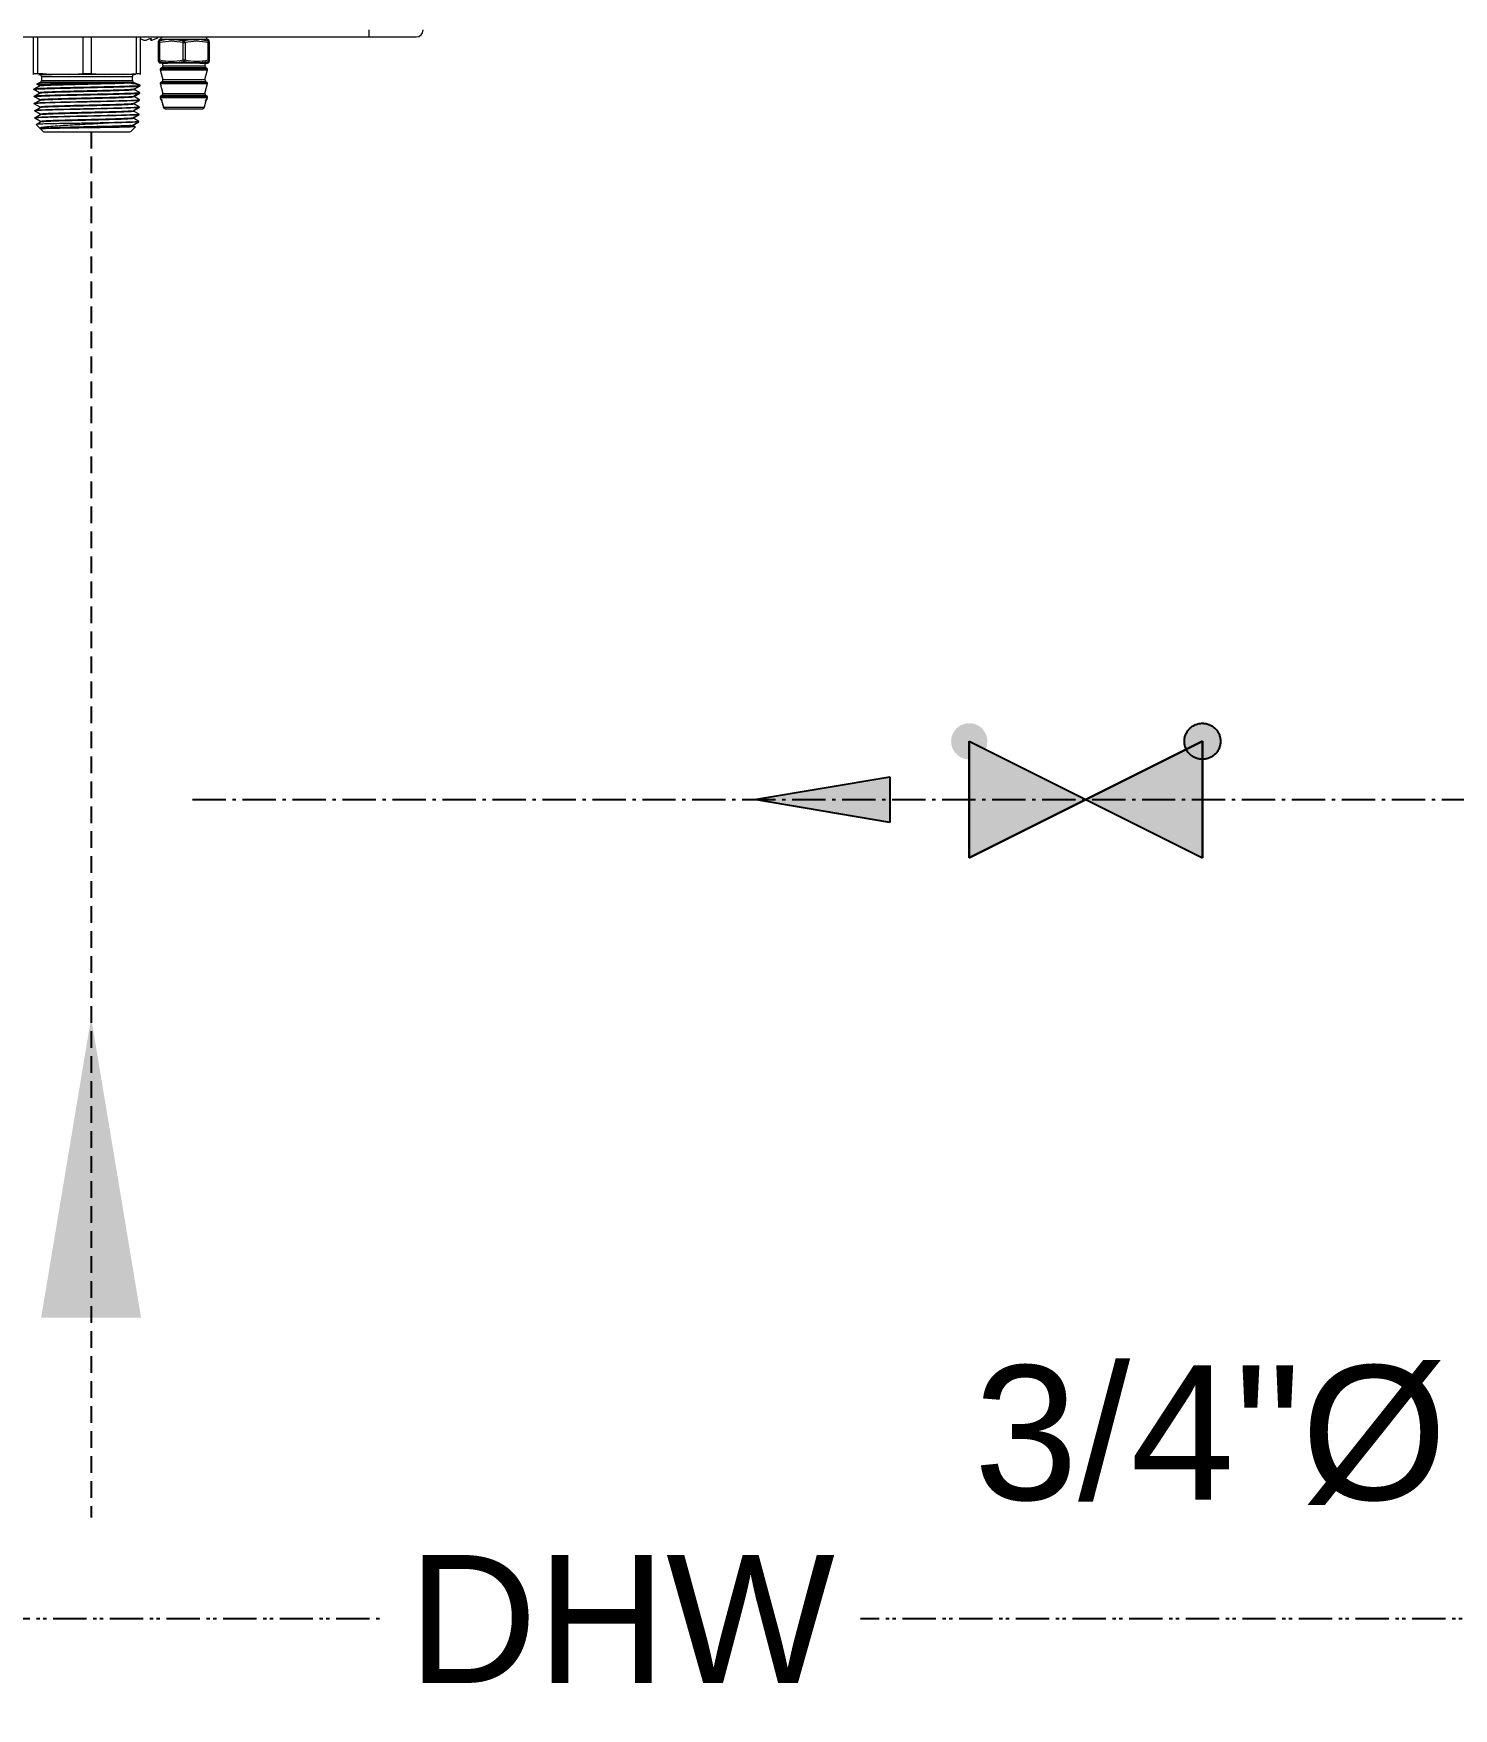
# Model space of a CAD drawing. Header units: millimetres. Extents: x -265298 to 39086, y 16803 to 136893.
# Drawn here: x -96221 to -95156, y 72897 to 74154 of the extents above; entities that cross this region are included whole.
import ezdxf

# ---------------------------------------------------------------- set-up
doc = ezdxf.new("R2010")
doc.units = ezdxf.units.MM
doc.header["$LTSCALE"] = 25
for name, pattern in [('schedules_symbols_notes$0$DASHED', [0.75, 0.5, -0.25]), ('schedules_symbols_notes$0$DCW', [1.5, 1, -0.2, 0.1, -0.2]), ('schedules_symbols_notes$0$DHW', [1.7, 1, -0.2, 0.1, -0.1, 0.1, -0.2])]:
    doc.linetypes.add(name, pattern=pattern)
for name, color, linetype in [('schedules_symbols_notes$0$M-EQUIPMENT', 3, 'Continuous'), ('schedules_symbols_notes$0$M-PIPE-HWTR-SUPP', 2, 'Continuous'), ('schedules_symbols_notes$0$P-ANNO', 11, 'Continuous'), ('schedules_symbols_notes$0$P-DOMW-DCW', 1, 'schedules_symbols_notes$0$DCW'), ('schedules_symbols_notes$0$P-DOMW-DHW', 1, 'schedules_symbols_notes$0$DHW')]:
    doc.layers.add(name, color=color, linetype=linetype)
doc.styles.add('schedules_symbols_notes$0$Standard', font='arial.ttf')

# ---------------------------------------------------------------- blocks, each defined once
blk = doc.blocks.new('schedules_symbols_notes$0$b')
at = {"linetype": 'ByBlock', "lineweight": 15}
for p, q in [((307.579, 8300.51), (354.534, 8300.51)), ((344.626, 8299.436), (344.626, 8300.51)), ((344.755, 8299.436), (344.755, 8300.51)), ((346.084, 8300.51), (346.084, 8299.436)), ((346.339, 8299.436), (346.339, 8300.51)), ((347.659, 8300.51), (347.659, 8299.436)), ((347.776, 8300.51), (347.776, 8299.436)), ((347.785, 8299.436), (347.785, 8300.51)), ((347.785, 8300.456), (347.88, 8300.416)), ((347.877, 8300.416), (347.785, 8300.455)), ((347.88, 8300.416), (347.95, 8300.416)), ((347.95, 8300.416), (348.062, 8300.463)), ((348.062, 8300.463), (348.102, 8300.463)), ((348.088, 8300.463), (348.088, 8300.416)), ((348.088, 8300.416), (348.09, 8300.423)), ((348.102, 8300.463), (348.09, 8300.416)), ((348.09, 8300.463), (348.09, 8300.416)), ((348.09, 8300.416), (348.124, 8300.416)), ((348.124, 8300.416), (348.247, 8300.463)), ((348.247, 8300.463), (348.248, 8300.463)), ((348.316, 8300.346), (348.316, 8299.833)), ((348.321, 8300.346), (348.321, 8300.349)), ((348.321, 8299.833), (348.321, 8300.346)), ((348.321, 8300.346), (348.351, 8300.346)), ((348.351, 8300.346), (348.351, 8299.833)), ((348.358, 8300.438), (348.375, 8300.438)), ((348.36, 8300.437), (348.358, 8300.438)), ((348.436, 8300.434), (348.36, 8300.437)), ((348.36, 8300.437), (348.362, 8300.404)), ((348.566, 8300.431), (348.362, 8300.4)), ((348.362, 8300.4), (348.362, 8300.404)), ((348.389, 8300.473), (348.389, 8300.443)), ((348.389, 8300.452), (348.395, 8300.451)), ((348.566, 8300.431), (348.436, 8300.434)), ((348.891, 8300.429), (349.072, 8300.4)), ((349.043, 8300.346), (349.102, 8300.346)), ((349.043, 8299.833), (349.043, 8300.346)), ((349.252, 8300.429), (349.072, 8300.4)), ((349.102, 8300.346), (349.102, 8299.833)), ((349.575, 8300.431), (349.778, 8300.4)), ((349.739, 8300.451), (349.746, 8300.452)), ((349.746, 8300.452), (349.746, 8300.473)), ((349.76, 8300.438), (349.777, 8300.438)), ((349.777, 8300.438), (349.776, 8300.437)), ((349.776, 8300.437), (349.778, 8300.4)), ((349.789, 8299.833), (349.789, 8300.346)), ((349.789, 8300.346), (349.818, 8300.346)), ((349.818, 8300.346), (349.818, 8299.833)), ((349.845, 8300.496), (349.845, 8300.51)), ((354.534, 8300.718), (354.534, 8300.51)), ((354.534, 8300.51), (355.928, 8300.51)), ((348.321, 8299.833), (348.351, 8299.833)), ((348.321, 8299.829), (348.321, 8299.833)), ((349.043, 8299.833), (349.102, 8299.833)), ((349.789, 8299.833), (349.818, 8299.833)), ((344.624, 8299.397), (344.626, 8299.436)), ((344.626, 8299.436), (344.755, 8299.436)), ((345.154, 8299.397), (344.755, 8299.436)), ((344.856, 8299.338), (344.856, 8299.221)), ((344.856, 8299.338), (347.547, 8299.338)), ((345.685, 8299.397), (345.154, 8299.397)), ((345.685, 8299.397), (346.084, 8299.436)), ((346.084, 8299.436), (346.339, 8299.436)), ((346.339, 8299.436), (346.735, 8299.397)), ((347.262, 8299.397), (346.735, 8299.397)), ((347.262, 8299.397), (347.659, 8299.436)), ((347.547, 8299.221), (347.547, 8299.338)), ((347.647, 8299.397), (347.617, 8299.397)), ((347.659, 8299.436), (347.785, 8299.436)), ((347.782, 8299.397), (347.785, 8299.436)), ((348.362, 8299.774), (348.359, 8299.741)), ((348.36, 8299.742), (348.374, 8299.737)), ((348.362, 8299.778), (348.362, 8299.774)), ((348.366, 8299.544), (348.445, 8299.252)), ((348.366, 8299.544), (349.407, 8299.544)), ((348.414, 8299.736), (348.373, 8299.736)), ((348.419, 8299.597), (348.377, 8299.57)), ((348.377, 8299.57), (349.402, 8299.57)), ((349.716, 8299.597), (348.419, 8299.597)), ((348.425, 8299.734), (348.445, 8299.662)), ((348.445, 8299.662), (349.369, 8299.662)), ((348.833, 8299.744), (348.625, 8299.743)), ((349.309, 8299.744), (349.072, 8299.778)), ((349.517, 8299.743), (349.309, 8299.744)), ((349.369, 8299.662), (349.69, 8299.662)), ((349.402, 8299.57), (349.758, 8299.57)), ((349.407, 8299.544), (349.768, 8299.544)), ((349.778, 8299.778), (349.517, 8299.743)), ((349.69, 8299.662), (349.707, 8299.726)), ((349.69, 8299.252), (349.768, 8299.544)), ((349.707, 8299.726), (349.7, 8299.726)), ((349.758, 8299.57), (349.716, 8299.597)), ((349.761, 8299.736), (349.721, 8299.736)), ((349.761, 8299.738), (349.775, 8299.742)), ((344.632, 8298.969), (344.799, 8299.066)), ((344.632, 8298.961), (344.632, 8298.969)), ((344.805, 8298.862), (344.632, 8298.961)), ((344.639, 8298.757), (344.806, 8298.854)), ((344.833, 8299.074), (344.668, 8298.976)), ((344.839, 8298.862), (344.675, 8298.764)), ((344.822, 8299.168), (344.719, 8299.12)), ((344.799, 8299.074), (344.719, 8299.12)), ((344.799, 8299.074), (344.799, 8299.066)), ((344.805, 8298.862), (344.806, 8298.854)), ((347.58, 8299.168), (344.822, 8299.168)), ((344.856, 8299.221), (347.547, 8299.221)), ((347.269, 8299.156), (347.455, 8299.156)), ((347.562, 8298.748), (347.733, 8298.847)), ((347.568, 8298.96), (347.739, 8299.06)), ((347.743, 8299.092), (347.58, 8299.168)), ((347.594, 8298.756), (347.767, 8298.855)), ((347.6, 8298.968), (347.773, 8299.067)), ((347.6, 8298.96), (347.6, 8298.968)), ((347.767, 8298.863), (347.6, 8298.96)), ((347.772, 8299.076), (347.744, 8299.093)), ((347.774, 8299.075), (347.746, 8299.091)), ((347.767, 8298.855), (347.767, 8298.863)), ((347.773, 8299.067), (347.774, 8299.075)), ((348.366, 8299.135), (348.445, 8298.842)), ((348.366, 8299.135), (349.407, 8299.135)), ((348.419, 8299.187), (348.377, 8299.161)), ((348.377, 8299.161), (349.402, 8299.161)), ((349.716, 8299.187), (348.419, 8299.187)), ((348.445, 8299.252), (349.369, 8299.252)), ((348.445, 8298.842), (349.369, 8298.842)), ((349.369, 8299.252), (349.69, 8299.252)), ((349.369, 8298.842), (349.69, 8298.842)), ((349.402, 8299.161), (349.758, 8299.161)), ((349.407, 8299.135), (349.768, 8299.135)), ((349.69, 8298.842), (349.768, 8299.135)), ((349.758, 8299.161), (349.716, 8299.187)), ((344.639, 8298.749), (344.639, 8298.757)), ((344.812, 8298.65), (344.639, 8298.749)), ((344.645, 8298.544), (344.812, 8298.642)), ((344.646, 8298.536), (344.645, 8298.544)), ((344.819, 8298.437), (344.646, 8298.536)), ((344.652, 8298.332), (344.819, 8298.429)), ((344.652, 8298.324), (344.652, 8298.332)), ((344.825, 8298.225), (344.652, 8298.324)), ((344.846, 8298.649), (344.681, 8298.551)), ((344.852, 8298.437), (344.688, 8298.339)), ((344.812, 8298.649), (344.812, 8298.642)), ((344.819, 8298.437), (344.819, 8298.429)), ((347.549, 8298.323), (347.72, 8298.423)), ((347.555, 8298.536), (347.726, 8298.635)), ((347.58, 8298.323), (347.581, 8298.331)), ((347.747, 8298.226), (347.58, 8298.323)), ((347.581, 8298.331), (347.754, 8298.43)), ((347.587, 8298.544), (347.76, 8298.642)), ((347.587, 8298.535), (347.587, 8298.543)), ((347.754, 8298.438), (347.587, 8298.535)), ((347.594, 8298.748), (347.594, 8298.756)), ((347.76, 8298.651), (347.594, 8298.748)), ((347.754, 8298.43), (347.754, 8298.438)), ((347.76, 8298.642), (347.76, 8298.651)), ((348.366, 8298.725), (348.379, 8298.677)), ((348.366, 8298.725), (349.407, 8298.725)), ((348.419, 8298.778), (348.377, 8298.751)), ((348.377, 8298.751), (349.402, 8298.751)), ((348.379, 8298.677), (348.388, 8298.677)), ((348.411, 8298.659), (348.404, 8298.655)), ((348.41, 8298.631), (348.462, 8298.443)), ((349.716, 8298.778), (348.419, 8298.778)), ((348.463, 8298.434), (348.461, 8298.443)), ((348.462, 8298.443), (348.465, 8298.434)), ((348.465, 8298.434), (349.672, 8298.434)), ((349.402, 8298.751), (349.758, 8298.751)), ((349.407, 8298.725), (349.768, 8298.725)), ((349.672, 8298.434), (349.674, 8298.443)), ((349.674, 8298.442), (349.727, 8298.631)), ((349.674, 8298.443), (349.727, 8298.631)), ((349.758, 8298.751), (349.716, 8298.778)), ((349.727, 8298.631), (349.727, 8298.631)), ((349.748, 8298.677), (349.756, 8298.677)), ((349.756, 8298.677), (349.768, 8298.725)), ((344.659, 8298.12), (344.825, 8298.217)), ((344.659, 8298.112), (344.659, 8298.12)), ((344.832, 8298.013), (344.659, 8298.112)), ((344.859, 8298.225), (344.694, 8298.127)), ((344.699, 8297.927), (344.832, 8298.005)), ((344.7, 8297.927), (344.81, 8297.817)), ((344.865, 8298.013), (344.736, 8297.936)), ((344.838, 8297.801), (344.809, 8297.817)), ((344.81, 8297.816), (344.84, 8297.799)), ((344.825, 8298.225), (344.825, 8298.217)), ((344.832, 8298.013), (344.832, 8298.005)), ((344.838, 8297.801), (344.844, 8297.799)), ((346.679, 8297.963), (346.322, 8297.963)), ((347.488, 8297.712), (347.634, 8297.859)), ((347.536, 8297.899), (347.707, 8297.998)), ((347.542, 8298.111), (347.713, 8298.211)), ((347.567, 8297.907), (347.74, 8298.006)), ((347.567, 8297.899), (347.567, 8297.907)), ((347.635, 8297.859), (347.567, 8297.899)), ((347.574, 8298.119), (347.747, 8298.218)), ((347.574, 8298.111), (347.574, 8298.119)), ((347.741, 8298.014), (347.574, 8298.111)), ((347.74, 8298.006), (347.741, 8298.014)), ((347.747, 8298.218), (347.747, 8298.226)), ((344.839, 8297.793), (344.836, 8297.791)), ((344.836, 8297.791), (344.915, 8297.712)), ((344.836, 8297.791), (344.836, 8297.791)), ((344.841, 8297.792), (344.839, 8297.793))]:
    blk.add_line(p, q, dxfattribs=at)
for centre, radius, start, end in [((348.412, 8300.473), 0.0234, 90, 180), ((349.723, 8300.473), 0.0234, 0, 90), ((355.928, 8300.718), 0.208, 270, 0), ((344.797, 8299.338), 0.0585, 0, 90), ((347.605, 8299.338), 0.0585, 90, 180), ((348.389, 8299.55), 0.0234, 122, 195), ((348.388, 8299.647), 0.0585, 302, 15), ((349.747, 8299.647), 0.0585, 165, 238), ((349.746, 8299.55), 0.0234, 345, 58), ((344.797, 8299.221), 0.0585, 295, 0), ((347.605, 8299.221), 0.0585, 180, 245), ((348.389, 8299.141), 0.0234, 122, 195), ((348.388, 8299.237), 0.0585, 302, 15), ((348.388, 8298.827), 0.0585, 302, 15), ((349.747, 8299.237), 0.0585, 165, 238), ((349.747, 8298.827), 0.0585, 165, 238), ((349.746, 8299.141), 0.0234, 345, 58), ((348.389, 8298.731), 0.0234, 122, 195), ((348.402, 8298.683), 0.0234, 195, 270), ((349.733, 8298.683), 0.0234, 270, 345), ((349.746, 8298.731), 0.0234, 345, 58)]:
    blk.add_arc(centre, radius, start, end, dxfattribs=at)
for points, knots in [([(348.246, 8300.466), (348.263, 8300.473), (348.29, 8300.484), (348.311, 8300.503), (348.319, 8300.51)], [0, 0, 0, 0, 0.652467, 1, 1, 1, 1]), ([(348.359, 8300.438), (348.354, 8300.436), (348.345, 8300.432), (348.334, 8300.423), (348.328, 8300.415), (348.323, 8300.406), (348.316, 8300.386), (348.32, 8300.384), (348.318, 8300.363), (348.316, 8300.349)], [0, 0, 0, 0, 0.042564, 0.071365, 0.101132, 0.124559, 0.159419, 0.407007, 1, 1, 1, 1]), ([(348.321, 8300.349), (348.32, 8300.366), (348.319, 8300.4), (348.317, 8300.364), (348.316, 8300.346)], [0, 0, 0, 0, 0.501813, 1, 1, 1, 1]), ([(348.317, 8300.089), (348.317, 8300.12), (348.317, 8300.181), (348.318, 8300.259), (348.318, 8300.311), (348.319, 8300.329), (348.319, 8300.311), (348.32, 8300.259), (348.32, 8300.181), (348.32, 8300.12), (348.32, 8300.089)], [0, 0, 0, 0, 0.125002, 0.250003, 0.375001, 0.5, 0.624999, 0.749997, 0.874998, 1, 1, 1, 1]), ([(348.362, 8300.404), (348.355, 8300.402), (348.343, 8300.396), (348.33, 8300.382), (348.322, 8300.366), (348.321, 8300.355), (348.321, 8300.349)], [0, 0, 0, 0, 0.279764, 0.559495, 0.779779, 1, 1, 1, 1]), ([(348.362, 8300.4), (348.355, 8300.398), (348.344, 8300.393), (348.331, 8300.379), (348.323, 8300.363), (348.322, 8300.351), (348.321, 8300.346)], [0, 0, 0, 0, 0.291976, 0.499935, 0.762262, 1, 1, 1, 1]), ([(348.351, 8300.346), (348.35, 8300.351), (348.348, 8300.363), (348.35, 8300.379), (348.354, 8300.393), (348.359, 8300.398), (348.362, 8300.4)], [0, 0, 0, 0, 0.237694, 0.500064, 0.707957, 1, 1, 1, 1]), ([(349.043, 8300.346), (348.928, 8300.364), (348.697, 8300.401), (348.466, 8300.364), (348.351, 8300.346)], [0, 0, 0, 0, 0.5000139, 1, 1, 1, 1]), ([(348.375, 8300.438), (348.377, 8300.438), (348.38, 8300.438), (348.385, 8300.442), (348.388, 8300.446), (348.389, 8300.45), (348.389, 8300.452)], [0, 0, 0, 0, 0.2500436, 0.5000638, 0.7500799, 1, 1, 1, 1]), ([(349.403, 8300.43), (349.348, 8300.43), (349.24, 8300.43), (349.059, 8300.429), (348.88, 8300.43), (348.714, 8300.431), (348.571, 8300.432), (348.461, 8300.434), (348.389, 8300.436), (348.38, 8300.437), (348.375, 8300.438)], [0, 0, 0, 0, 0.125, 0.25, 0.375001, 0.499999, 0.625001, 0.749998, 0.874999, 1, 1, 1, 1]), ([(348.395, 8300.451), (348.401, 8300.451), (348.414, 8300.449), (348.498, 8300.447), (348.605, 8300.446), (348.733, 8300.444), (348.884, 8300.444), (349.059, 8300.443), (349.236, 8300.444), (349.343, 8300.444), (349.396, 8300.445)], [0, 0, 0, 0, 0.1296568, 0.2680875, 0.3867882, 0.4857134, 0.614588, 0.7432589, 0.8717302, 1, 1, 1, 1]), ([(348.891, 8300.429), (348.833, 8300.429), (348.717, 8300.43), (348.616, 8300.431), (348.566, 8300.431)], [0, 0, 0, 0, 0.499655, 1, 1, 1, 1]), ([(349.252, 8300.429), (349.192, 8300.429), (349.072, 8300.429), (348.951, 8300.429), (348.891, 8300.429)], [0, 0, 0, 0, 0.500004, 1, 1, 1, 1]), ([(349.072, 8300.4), (349.068, 8300.398), (349.062, 8300.393), (349.053, 8300.379), (349.047, 8300.363), (349.044, 8300.351), (349.043, 8300.346)], [0, 0, 0, 0, 0.291992, 0.499934, 0.762267, 1, 1, 1, 1]), ([(349.102, 8300.346), (349.1, 8300.351), (349.098, 8300.363), (349.091, 8300.379), (349.082, 8300.393), (349.076, 8300.398), (349.072, 8300.4)], [0, 0, 0, 0, 0.237692, 0.500069, 0.707959, 1, 1, 1, 1]), ([(349.789, 8300.346), (349.675, 8300.364), (349.445, 8300.401), (349.216, 8300.364), (349.102, 8300.346)], [0, 0, 0, 0, 0.500015, 1, 1, 1, 1]), ([(349.575, 8300.431), (349.525, 8300.431), (349.426, 8300.43), (349.31, 8300.429), (349.252, 8300.429)], [0, 0, 0, 0, 0.500924, 1, 1, 1, 1]), ([(349.396, 8300.445), (349.436, 8300.445), (349.522, 8300.446), (349.634, 8300.447), (349.721, 8300.449), (349.733, 8300.451), (349.739, 8300.451)], [0, 0, 0, 0, 0.205317, 0.451348, 0.737994, 1, 1, 1, 1]), ([(349.403, 8300.43), (349.402, 8300.431), (349.4, 8300.431), (349.398, 8300.435), (349.396, 8300.44), (349.396, 8300.443), (349.396, 8300.445)], [0, 0, 0, 0, 0.27959, 0.559322, 0.779612, 1, 1, 1, 1]), ([(349.76, 8300.438), (349.756, 8300.437), (349.747, 8300.435), (349.671, 8300.433), (349.558, 8300.432), (349.455, 8300.431), (349.403, 8300.43)], [0, 0, 0, 0, 0.250002, 0.500001, 0.75, 1, 1, 1, 1]), ([(349.776, 8300.437), (349.762, 8300.436), (349.735, 8300.434), (349.628, 8300.432), (349.575, 8300.431)], [0, 0, 0, 0, 0.499945, 1, 1, 1, 1]), ([(349.746, 8300.452), (349.746, 8300.45), (349.747, 8300.446), (349.75, 8300.442), (349.754, 8300.438), (349.758, 8300.438), (349.76, 8300.438)], [0, 0, 0, 0, 0.249925, 0.499948, 0.749969, 1, 1, 1, 1]), ([(349.818, 8300.349), (349.818, 8300.362), (349.817, 8300.38), (349.817, 8300.389), (349.814, 8300.399), (349.811, 8300.406), (349.807, 8300.415), (349.8, 8300.423), (349.79, 8300.432), (349.781, 8300.436), (349.775, 8300.438)], [0, 0, 0, 0, 0.5928422, 0.7991295, 0.8408674, 0.875536, 0.8989067, 0.9286524, 0.9574484, 1, 1, 1, 1]), ([(349.778, 8300.4), (349.781, 8300.398), (349.786, 8300.393), (349.79, 8300.379), (349.792, 8300.363), (349.79, 8300.351), (349.789, 8300.346)], [0, 0, 0, 0, 0.291993, 0.499939, 0.762264, 1, 1, 1, 1]), ([(349.778, 8300.4), (349.784, 8300.398), (349.796, 8300.393), (349.809, 8300.379), (349.817, 8300.363), (349.818, 8300.351), (349.818, 8300.346)], [0, 0, 0, 0, 0.292038, 0.499928, 0.762305, 1, 1, 1, 1]), ([(348.316, 8299.833), (348.317, 8299.815), (348.319, 8299.779), (348.32, 8299.812), (348.321, 8299.829)], [0, 0, 0, 0, 0.498201, 1, 1, 1, 1]), ([(348.316, 8299.83), (348.317, 8299.817), (348.318, 8299.799), (348.318, 8299.79), (348.321, 8299.779), (348.324, 8299.772), (348.328, 8299.764), (348.334, 8299.756), (348.345, 8299.747), (348.354, 8299.743), (348.359, 8299.74)], [0, 0, 0, 0, 0.592886, 0.799139, 0.840862, 0.875533, 0.898906, 0.928652, 0.957446, 1, 1, 1, 1]), ([(348.32, 8300.089), (348.32, 8300.059), (348.32, 8299.997), (348.32, 8299.92), (348.319, 8299.868), (348.319, 8299.849), (348.318, 8299.868), (348.318, 8299.92), (348.317, 8299.997), (348.317, 8300.059), (348.317, 8300.089)], [0, 0, 0, 0, 0.124998, 0.25, 0.374999, 0.5, 0.625, 0.749999, 0.875002, 1, 1, 1, 1]), ([(348.321, 8299.833), (348.322, 8299.827), (348.323, 8299.815), (348.331, 8299.8), (348.344, 8299.786), (348.355, 8299.781), (348.362, 8299.778)], [0, 0, 0, 0, 0.237691, 0.500058, 0.707983, 1, 1, 1, 1]), ([(348.362, 8299.774), (348.355, 8299.777), (348.343, 8299.782), (348.33, 8299.797), (348.322, 8299.813), (348.321, 8299.824), (348.321, 8299.829)], [0, 0, 0, 0, 0.279764, 0.559495, 0.779779, 1, 1, 1, 1]), ([(348.362, 8299.778), (348.359, 8299.781), (348.354, 8299.786), (348.35, 8299.8), (348.348, 8299.815), (348.35, 8299.827), (348.351, 8299.833)], [0, 0, 0, 0, 0.29199, 0.499936, 0.762262, 1, 1, 1, 1]), ([(348.351, 8299.833), (348.466, 8299.815), (348.697, 8299.778), (348.928, 8299.815), (349.043, 8299.833)], [0, 0, 0, 0, 0.5000139, 1, 1, 1, 1]), ([(349.043, 8299.833), (349.044, 8299.827), (349.047, 8299.815), (349.053, 8299.8), (349.062, 8299.786), (349.068, 8299.781), (349.072, 8299.778)], [0, 0, 0, 0, 0.237686, 0.500062, 0.707979, 1, 1, 1, 1]), ([(349.072, 8299.778), (349.076, 8299.781), (349.082, 8299.786), (349.091, 8299.8), (349.098, 8299.815), (349.1, 8299.827), (349.102, 8299.833)], [0, 0, 0, 0, 0.291987, 0.499933, 0.762264, 1, 1, 1, 1]), ([(349.102, 8299.833), (349.216, 8299.815), (349.445, 8299.778), (349.675, 8299.815), (349.789, 8299.833)], [0, 0, 0, 0, 0.500013, 1, 1, 1, 1]), ([(349.775, 8299.74), (349.781, 8299.743), (349.79, 8299.747), (349.8, 8299.756), (349.807, 8299.764), (349.811, 8299.772), (349.819, 8299.793), (349.815, 8299.795), (349.817, 8299.815), (349.818, 8299.83)], [0, 0, 0, 0, 0.0425764, 0.0713889, 0.1011508, 0.1245314, 0.1591947, 0.4068033, 1, 1, 1, 1]), ([(349.789, 8299.833), (349.79, 8299.827), (349.792, 8299.815), (349.79, 8299.8), (349.786, 8299.786), (349.781, 8299.781), (349.778, 8299.778)], [0, 0, 0, 0, 0.237688, 0.500058, 0.707984, 1, 1, 1, 1]), ([(349.778, 8299.778), (349.784, 8299.781), (349.796, 8299.786), (349.809, 8299.8), (349.817, 8299.815), (349.818, 8299.827), (349.818, 8299.833)], [0, 0, 0, 0, 0.291991, 0.49993, 0.762262, 1, 1, 1, 1]), ([(349.818, 8299.833), (349.818, 8299.815), (349.816, 8299.779), (349.815, 8299.812), (349.814, 8299.829)], [0, 0, 0, 0, 0.4982436, 1, 1, 1, 1]), ([(344.767, 8299.397), (344.781, 8299.397), (344.833, 8299.397), (344.961, 8299.397), (345.09, 8299.397), (345.154, 8299.397)], [0, 0, 0, 0, 0.166572, 0.583286, 1, 1, 1, 1]), ([(346.735, 8299.397), (346.65, 8299.397), (346.479, 8299.397), (346.211, 8299.397), (345.942, 8299.397), (345.771, 8299.397), (345.685, 8299.397)], [0, 0, 0, 0, 0.250001, 0.500001, 0.75, 1, 1, 1, 1]), ([(347.617, 8299.397), (347.568, 8299.397), (347.47, 8299.397), (347.331, 8299.397), (347.262, 8299.397)], [0, 0, 0, 0, 0.5, 1, 1, 1, 1]), ([(348.625, 8299.743), (348.579, 8299.746), (348.491, 8299.753), (348.404, 8299.77), (348.362, 8299.778)], [0, 0, 0, 0, 0.514802, 1, 1, 1, 1]), ([(348.449, 8299.74), (348.425, 8299.74), (348.379, 8299.738), (348.375, 8299.737), (348.373, 8299.736)], [0, 0, 0, 0, 0.500019, 1, 1, 1, 1]), ([(349.385, 8299.743), (349.333, 8299.743), (349.23, 8299.744), (349.059, 8299.744), (348.89, 8299.744), (348.733, 8299.743), (348.598, 8299.742), (348.495, 8299.74), (348.427, 8299.738), (348.418, 8299.737), (348.414, 8299.736)], [0, 0, 0, 0, 0.125145, 0.250226, 0.375259, 0.5003, 0.62538, 0.750407, 0.875272, 1, 1, 1, 1]), ([(348.428, 8299.726), (348.427, 8299.727), (348.426, 8299.73), (348.423, 8299.733), (348.419, 8299.736), (348.415, 8299.736), (348.414, 8299.736)], [0, 0, 0, 0, 0.250062, 0.500067, 0.75, 1, 1, 1, 1]), ([(349.378, 8299.733), (349.328, 8299.733), (349.227, 8299.734), (349.06, 8299.734), (348.894, 8299.734), (348.752, 8299.733), (348.631, 8299.732), (348.53, 8299.73), (348.446, 8299.728), (348.434, 8299.727), (348.428, 8299.726)], [0, 0, 0, 0, 0.124785, 0.249794, 0.374999, 0.500376, 0.596084, 0.711325, 0.846002, 1, 1, 1, 1]), ([(348.625, 8299.743), (348.59, 8299.743), (348.52, 8299.742), (348.472, 8299.741), (348.449, 8299.74)], [0, 0, 0, 0, 0.500058, 1, 1, 1, 1]), ([(349.072, 8299.778), (349.034, 8299.771), (348.954, 8299.755), (348.874, 8299.748), (348.833, 8299.744)], [0, 0, 0, 0, 0.486101, 1, 1, 1, 1]), ([(348.833, 8299.744), (348.913, 8299.745), (349.072, 8299.745), (349.23, 8299.745), (349.309, 8299.744)], [0, 0, 0, 0, 0.5, 1, 1, 1, 1]), ([(349.385, 8299.743), (349.384, 8299.743), (349.382, 8299.743), (349.38, 8299.74), (349.379, 8299.737), (349.379, 8299.734), (349.378, 8299.733)], [0, 0, 0, 0, 0.279752, 0.559465, 0.779793, 1, 1, 1, 1]), ([(349.7, 8299.726), (349.695, 8299.727), (349.684, 8299.728), (349.602, 8299.73), (349.497, 8299.732), (349.415, 8299.732), (349.378, 8299.733)], [0, 0, 0, 0, 0.260324, 0.548249, 0.794881, 1, 1, 1, 1]), ([(349.721, 8299.736), (349.717, 8299.737), (349.709, 8299.738), (349.638, 8299.74), (349.532, 8299.742), (349.434, 8299.743), (349.385, 8299.743)], [0, 0, 0, 0, 0.249715, 0.49954, 0.749613, 1, 1, 1, 1]), ([(349.761, 8299.736), (349.76, 8299.737), (349.758, 8299.738), (349.709, 8299.74), (349.631, 8299.742), (349.555, 8299.743), (349.517, 8299.743)], [0, 0, 0, 0, 0.2499537, 0.4999244, 0.7499463, 1, 1, 1, 1]), ([(349.707, 8299.726), (349.707, 8299.726), (349.707, 8299.726), (349.705, 8299.726), (349.704, 8299.726)], [0, 0, 0, 0, 0.000077, 1, 1, 1, 1]), ([(349.721, 8299.736), (349.719, 8299.736), (349.716, 8299.736), (349.712, 8299.733), (349.709, 8299.73), (349.708, 8299.727), (349.707, 8299.726)], [0, 0, 0, 0, 0.249998, 0.499939, 0.750097, 1, 1, 1, 1]), ([(349.722, 8299.739), (349.73, 8299.739), (349.761, 8299.738), (349.761, 8299.737), (349.761, 8299.736)], [0, 0, 0, 0, 0.283445, 1, 1, 1, 1]), ([(349.775, 8299.741), (349.775, 8299.741), (349.776, 8299.729), (349.777, 8299.754), (349.778, 8299.778)], [0, 0, 0, 0, 0.0212236, 1, 1, 1, 1]), ([(347.768, 8299.074), (347.759, 8299.071), (347.74, 8299.066), (347.581, 8299.057), (347.331, 8299.048), (347.002, 8299.04), (346.619, 8299.031), (346.208, 8299.022), (345.797, 8299.013), (345.414, 8299.004), (345.085, 8298.995), (344.833, 8298.987), (344.666, 8298.978), (344.643, 8298.972), (344.632, 8298.969)], [0, 0, 0, 0, 0.0755817, 0.1597813, 0.2439744, 0.3281968, 0.4124273, 0.4965089, 0.5804009, 0.6641789, 0.7479405, 0.8317836, 0.9157988, 1, 1, 1, 1]), ([(344.632, 8298.961), (344.644, 8298.964), (344.666, 8298.97), (344.833, 8298.979), (345.085, 8298.987), (345.415, 8298.996), (345.797, 8299.005), (346.208, 8299.014), (346.619, 8299.023), (347.001, 8299.032), (347.332, 8299.04), (347.576, 8299.049), (347.711, 8299.056), (347.728, 8299.059), (347.731, 8299.06)], [0, 0, 0, 0, 0.089581, 0.178964, 0.268163, 0.357276, 0.446407, 0.535659, 0.625112, 0.714724, 0.804327, 0.893899, 0.983478, 1, 1, 1, 1]), ([(347.764, 8298.862), (347.755, 8298.859), (347.735, 8298.854), (347.575, 8298.845), (347.326, 8298.836), (346.999, 8298.827), (346.617, 8298.818), (346.208, 8298.81), (345.799, 8298.801), (345.418, 8298.792), (345.089, 8298.783), (344.838, 8298.774), (344.672, 8298.765), (344.65, 8298.76), (344.639, 8298.757)], [0, 0, 0, 0, 0.079191, 0.163061, 0.246926, 0.330819, 0.414721, 0.498474, 0.582039, 0.66549, 0.748924, 0.83244, 0.916127, 1, 1, 1, 1]), ([(344.639, 8298.749), (344.65, 8298.752), (344.672, 8298.757), (344.839, 8298.766), (345.09, 8298.775), (345.418, 8298.784), (345.799, 8298.793), (346.208, 8298.802), (346.617, 8298.81), (346.998, 8298.819), (347.327, 8298.828), (347.57, 8298.837), (347.705, 8298.843), (347.722, 8298.847), (347.725, 8298.847)], [0, 0, 0, 0, 0.089583, 0.178968, 0.26817, 0.357285, 0.446417, 0.535671, 0.625127, 0.71474, 0.804346, 0.89392, 0.983501, 1, 1, 1, 1]), ([(344.719, 8299.12), (344.732, 8299.121), (344.76, 8299.124), (344.932, 8299.128), (345.181, 8299.132), (345.403, 8299.135), (345.514, 8299.136)], [0, 0, 0, 0, 0.252188, 0.502917, 0.752188, 1, 1, 1, 1]), ([(344.974, 8299.091), (344.924, 8299.088), (344.823, 8299.083), (344.807, 8299.077), (344.799, 8299.074)], [0, 0, 0, 0, 0.500047, 1, 1, 1, 1]), ([(344.98, 8298.879), (344.93, 8298.876), (344.829, 8298.87), (344.813, 8298.865), (344.805, 8298.862)], [0, 0, 0, 0, 0.500047, 1, 1, 1, 1]), ([(344.837, 8299.073), (344.839, 8299.074), (344.855, 8299.077), (344.919, 8299.08), (344.974, 8299.083)], [0, 0, 0, 0, 0.132003, 1, 1, 1, 1]), ([(344.844, 8298.861), (344.846, 8298.861), (344.861, 8298.865), (344.925, 8298.868), (344.98, 8298.871)], [0, 0, 0, 0, 0.1317498, 1, 1, 1, 1]), ([(344.974, 8299.083), (345.044, 8299.086), (345.184, 8299.092), (345.493, 8299.101), (345.847, 8299.11), (346.228, 8299.12), (346.608, 8299.129), (346.956, 8299.138), (347.256, 8299.147), (347.389, 8299.153), (347.455, 8299.156)], [0, 0, 0, 0, 0.124911, 0.249848, 0.37481, 0.499797, 0.62481, 0.749848, 0.874911, 1, 1, 1, 1]), ([(347.269, 8299.156), (347.189, 8299.154), (347.031, 8299.148), (346.728, 8299.14), (346.399, 8299.132), (346.058, 8299.124), (345.726, 8299.116), (345.422, 8299.107), (345.158, 8299.099), (345.035, 8299.094), (344.974, 8299.091)], [0, 0, 0, 0, 0.1250789, 0.2501355, 0.3751692, 0.5001803, 0.6251691, 0.7501355, 0.8750792, 1, 1, 1, 1]), ([(347.6, 8298.968), (347.586, 8298.964), (347.558, 8298.957), (347.329, 8298.946), (346.989, 8298.935), (346.561, 8298.923), (346.095, 8298.912), (345.643, 8298.901), (345.242, 8298.89), (345.067, 8298.883), (344.98, 8298.879)], [0, 0, 0, 0, 0.125109, 0.250186, 0.375233, 0.500248, 0.625233, 0.750186, 0.875109, 1, 1, 1, 1]), ([(344.98, 8298.871), (345.067, 8298.875), (345.242, 8298.882), (345.643, 8298.893), (346.095, 8298.904), (346.561, 8298.915), (346.989, 8298.927), (347.329, 8298.938), (347.558, 8298.949), (347.586, 8298.956), (347.6, 8298.96)], [0, 0, 0, 0, 0.124891, 0.249814, 0.374767, 0.499752, 0.624767, 0.749814, 0.874891, 1, 1, 1, 1]), ([(345.514, 8299.136), (345.589, 8299.137), (345.738, 8299.139), (345.978, 8299.141), (346.222, 8299.144), (346.464, 8299.146), (346.696, 8299.149), (346.986, 8299.152), (347.156, 8299.155), (347.269, 8299.156)], [0, 0, 0, 0, 0.126774, 0.253074, 0.378898, 0.504248, 0.629121, 0.75352, 1, 1, 1, 1]), ([(347.455, 8299.156), (347.522, 8299.145), (347.659, 8299.123), (347.717, 8299.102), (347.746, 8299.091)], [0, 0, 0, 0, 0.488702, 1, 1, 1, 1]), ([(347.757, 8298.65), (347.748, 8298.647), (347.729, 8298.641), (347.569, 8298.633), (347.322, 8298.624), (346.995, 8298.615), (346.615, 8298.606), (346.208, 8298.597), (345.8, 8298.589), (345.421, 8298.58), (345.094, 8298.571), (344.844, 8298.562), (344.679, 8298.553), (344.656, 8298.547), (344.645, 8298.544)], [0, 0, 0, 0, 0.079189, 0.163061, 0.246925, 0.330819, 0.41472, 0.498474, 0.582038, 0.66549, 0.748924, 0.83244, 0.916127, 1, 1, 1, 1]), ([(347.718, 8298.635), (347.716, 8298.635), (347.698, 8298.631), (347.564, 8298.625), (347.323, 8298.616), (346.995, 8298.607), (346.615, 8298.598), (346.208, 8298.589), (345.801, 8298.581), (345.421, 8298.572), (345.094, 8298.563), (344.844, 8298.554), (344.679, 8298.545), (344.657, 8298.539), (344.646, 8298.536)], [0, 0, 0, 0, 0.016476, 0.10606, 0.195636, 0.285243, 0.374859, 0.464317, 0.553573, 0.642707, 0.731824, 0.821028, 0.910415, 1, 1, 1, 1]), ([(347.751, 8298.438), (347.742, 8298.435), (347.722, 8298.429), (347.563, 8298.421), (347.317, 8298.412), (346.992, 8298.403), (346.614, 8298.394), (346.208, 8298.385), (345.802, 8298.376), (345.424, 8298.367), (345.099, 8298.359), (344.85, 8298.35), (344.685, 8298.341), (344.663, 8298.335), (344.652, 8298.332)], [0, 0, 0, 0, 0.079188, 0.163059, 0.246924, 0.330818, 0.414719, 0.498473, 0.582038, 0.665489, 0.748924, 0.83244, 0.916127, 1, 1, 1, 1]), ([(347.712, 8298.423), (347.709, 8298.422), (347.692, 8298.419), (347.559, 8298.412), (347.318, 8298.404), (346.991, 8298.395), (346.614, 8298.386), (346.208, 8298.377), (345.802, 8298.368), (345.425, 8298.359), (345.099, 8298.351), (344.85, 8298.342), (344.685, 8298.333), (344.663, 8298.327), (344.652, 8298.324)], [0, 0, 0, 0, 0.016453, 0.106038, 0.195616, 0.285226, 0.374844, 0.464304, 0.553562, 0.642699, 0.731818, 0.821024, 0.910413, 1, 1, 1, 1]), ([(344.985, 8298.667), (344.936, 8298.664), (344.836, 8298.658), (344.82, 8298.653), (344.812, 8298.65)], [0, 0, 0, 0, 0.5000471, 1, 1, 1, 1]), ([(344.991, 8298.454), (344.942, 8298.452), (344.842, 8298.446), (344.827, 8298.44), (344.819, 8298.437)], [0, 0, 0, 0, 0.500047, 1, 1, 1, 1]), ([(344.85, 8298.649), (344.852, 8298.649), (344.867, 8298.652), (344.931, 8298.656), (344.986, 8298.659)], [0, 0, 0, 0, 0.131495, 1, 1, 1, 1]), ([(344.857, 8298.437), (344.859, 8298.437), (344.874, 8298.44), (344.937, 8298.443), (344.991, 8298.446)], [0, 0, 0, 0, 0.131236, 1, 1, 1, 1]), ([(347.546, 8298.749), (347.54, 8298.747), (347.514, 8298.742), (347.319, 8298.734), (346.986, 8298.722), (346.559, 8298.711), (346.096, 8298.7), (345.645, 8298.689), (345.246, 8298.678), (345.072, 8298.67), (344.985, 8298.667)], [0, 0, 0, 0, 0.047114, 0.183343, 0.319537, 0.455697, 0.591824, 0.727917, 0.863975, 1, 1, 1, 1]), ([(344.986, 8298.659), (345.073, 8298.662), (345.246, 8298.67), (345.645, 8298.681), (346.096, 8298.692), (346.56, 8298.703), (346.985, 8298.714), (347.324, 8298.725), (347.552, 8298.737), (347.58, 8298.744), (347.594, 8298.748)], [0, 0, 0, 0, 0.124891, 0.249813, 0.374766, 0.499751, 0.624766, 0.749813, 0.874891, 1, 1, 1, 1]), ([(347.587, 8298.544), (347.573, 8298.54), (347.545, 8298.532), (347.318, 8298.521), (346.982, 8298.51), (346.558, 8298.499), (346.096, 8298.488), (345.648, 8298.477), (345.251, 8298.465), (345.078, 8298.458), (344.991, 8298.454)], [0, 0, 0, 0, 0.12511, 0.250188, 0.375235, 0.500251, 0.625235, 0.750188, 0.87511, 1, 1, 1, 1]), ([(344.991, 8298.446), (345.078, 8298.45), (345.251, 8298.457), (345.648, 8298.469), (346.096, 8298.48), (346.558, 8298.491), (346.981, 8298.502), (347.318, 8298.513), (347.545, 8298.524), (347.573, 8298.532), (347.587, 8298.535)], [0, 0, 0, 0, 0.1248903, 0.2498119, 0.3747646, 0.4997493, 0.624765, 0.7498121, 0.8748904, 1, 1, 1, 1]), ([(347.533, 8298.324), (347.527, 8298.323), (347.502, 8298.318), (347.309, 8298.309), (346.979, 8298.298), (346.556, 8298.287), (346.097, 8298.276), (345.651, 8298.264), (345.255, 8298.253), (345.083, 8298.246), (344.997, 8298.242)], [0, 0, 0, 0, 0.047045, 0.183285, 0.31949, 0.45566, 0.591796, 0.727899, 0.863966, 1, 1, 1, 1]), ([(344.997, 8298.234), (345.083, 8298.238), (345.255, 8298.245), (345.651, 8298.256), (346.097, 8298.267), (346.556, 8298.279), (346.978, 8298.29), (347.313, 8298.301), (347.539, 8298.312), (347.566, 8298.32), (347.58, 8298.323)], [0, 0, 0, 0, 0.1248897, 0.249811, 0.3747641, 0.4997481, 0.624764, 0.7498112, 0.8748899, 1, 1, 1, 1]), ([(348.386, 8298.677), (348.387, 8298.675), (348.389, 8298.67), (348.394, 8298.664), (348.401, 8298.661), (348.406, 8298.66), (348.409, 8298.66)], [0, 0, 0, 0, 0.25005, 0.500067, 0.75002, 1, 1, 1, 1]), ([(348.388, 8298.677), (348.388, 8298.677), (348.39, 8298.676), (348.394, 8298.67), (348.399, 8298.66), (348.405, 8298.647), (348.408, 8298.636), (348.41, 8298.631)], [0, 0, 0, 0, 0.176787, 0.356279, 0.575978, 0.790347, 1, 1, 1, 1]), ([(348.388, 8298.677), (348.388, 8298.675), (348.39, 8298.67), (348.396, 8298.664), (348.402, 8298.661), (348.407, 8298.66), (348.41, 8298.66)], [0, 0, 0, 0, 0.250032, 0.500056, 0.749994, 1, 1, 1, 1]), ([(348.408, 8298.631), (348.406, 8298.636), (348.403, 8298.646), (348.4, 8298.654), (348.398, 8298.658)], [0, 0, 0, 0, 0.526771, 1, 1, 1, 1]), ([(348.407, 8298.631), (348.415, 8298.602), (348.433, 8298.539), (348.451, 8298.476), (348.46, 8298.442)], [0, 0, 0, 0, 0.460809, 1, 1, 1, 1]), ([(348.43, 8298.637), (348.429, 8298.639), (348.426, 8298.644), (348.42, 8298.651), (348.415, 8298.656), (348.411, 8298.659), (348.409, 8298.66), (348.409, 8298.66)], [0, 0, 0, 0, 0.166975, 0.436656, 0.660407, 0.843167, 1, 1, 1, 1]), ([(348.431, 8298.637), (348.43, 8298.636), (348.426, 8298.635), (348.422, 8298.634), (348.417, 8298.633), (348.414, 8298.632), (348.411, 8298.631), (348.409, 8298.631), (348.409, 8298.631), (348.409, 8298.631), (348.41, 8298.631)], [0, 0, 0, 0, 0.124997, 0.24999, 0.374971, 0.499981, 0.625009, 0.750002, 0.874983, 1, 1, 1, 1]), ([(348.52, 8298.391), (348.513, 8298.391), (348.5, 8298.393), (348.483, 8298.403), (348.47, 8298.416), (348.465, 8298.428), (348.463, 8298.434)], [0, 0, 0, 0, 0.276142, 0.499208, 0.756499, 1, 1, 1, 1]), ([(348.465, 8298.434), (348.467, 8298.428), (348.472, 8298.416), (348.485, 8298.403), (348.502, 8298.393), (348.515, 8298.391), (348.522, 8298.391)], [0, 0, 0, 0, 0.241946, 0.500765, 0.723008, 1, 1, 1, 1]), ([(348.522, 8298.391), (348.536, 8298.391), (348.564, 8298.391), (348.64, 8298.391), (348.735, 8298.391), (348.847, 8298.391), (348.97, 8298.391), (349.099, 8298.391), (349.227, 8298.391), (349.304, 8298.391), (349.342, 8298.391)], [0, 0, 0, 0, 0.123399, 0.25, 0.376601, 0.5, 0.6234, 0.75, 0.876602, 1, 1, 1, 1]), ([(349.342, 8298.391), (349.374, 8298.391), (349.438, 8298.391), (349.517, 8298.391), (349.579, 8298.391), (349.603, 8298.391), (349.615, 8298.391)], [0, 0, 0, 0, 0.247464, 0.499999, 0.752536, 1, 1, 1, 1]), ([(349.615, 8298.391), (349.622, 8298.391), (349.635, 8298.393), (349.652, 8298.403), (349.665, 8298.416), (349.669, 8298.428), (349.672, 8298.434)], [0, 0, 0, 0, 0.275746, 0.499429, 0.756351, 1, 1, 1, 1]), ([(349.705, 8298.637), (349.706, 8298.639), (349.709, 8298.644), (349.715, 8298.651), (349.72, 8298.656), (349.724, 8298.659), (349.725, 8298.66), (349.726, 8298.66)], [0, 0, 0, 0, 0.166973, 0.436613, 0.660368, 0.843135, 1, 1, 1, 1]), ([(349.748, 8298.677), (349.748, 8298.675), (349.746, 8298.67), (349.74, 8298.664), (349.734, 8298.661), (349.729, 8298.66), (349.726, 8298.66)], [0, 0, 0, 0, 0.25005, 0.500066, 0.750021, 1, 1, 1, 1]), ([(349.727, 8298.631), (349.729, 8298.636), (349.732, 8298.647), (349.737, 8298.66), (349.742, 8298.67), (349.746, 8298.676), (349.748, 8298.677), (349.748, 8298.677)], [0, 0, 0, 0, 0.209562, 0.424018, 0.643743, 0.823265, 1, 1, 1, 1]), ([(349.727, 8298.631), (349.728, 8298.633), (349.73, 8298.639), (349.732, 8298.647), (349.734, 8298.654), (349.735, 8298.658), (349.734, 8298.659), (349.734, 8298.659)], [0, 0, 0, 0, 0.167878, 0.410468, 0.619286, 0.918674, 1, 1, 1, 1]), ([(347.742, 8298.225), (347.733, 8298.222), (347.714, 8298.217), (347.557, 8298.208), (347.312, 8298.199), (346.989, 8298.191), (346.612, 8298.182), (346.208, 8298.173), (345.804, 8298.164), (345.428, 8298.155), (345.104, 8298.146), (344.856, 8298.138), (344.692, 8298.129), (344.67, 8298.123), (344.659, 8298.12)], [0, 0, 0, 0, 0.075577, 0.159777, 0.24397, 0.328193, 0.412424, 0.496506, 0.580399, 0.664177, 0.747939, 0.831783, 0.915798, 1, 1, 1, 1]), ([(347.705, 8298.211), (347.703, 8298.21), (347.686, 8298.207), (347.553, 8298.2), (347.313, 8298.191), (346.988, 8298.183), (346.612, 8298.174), (346.208, 8298.165), (345.804, 8298.156), (345.428, 8298.147), (345.104, 8298.138), (344.856, 8298.13), (344.692, 8298.121), (344.67, 8298.115), (344.659, 8298.112)], [0, 0, 0, 0, 0.01643, 0.106017, 0.195597, 0.285209, 0.374829, 0.464291, 0.553551, 0.64269, 0.731811, 0.82102, 0.910411, 1, 1, 1, 1]), ([(345.478, 8297.951), (345.364, 8297.949), (345.136, 8297.945), (344.895, 8297.939), (344.759, 8297.935), (344.742, 8297.932), (344.739, 8297.932)], [0, 0, 0, 0, 0.312414, 0.623636, 0.933664, 1, 1, 1, 1]), ([(344.809, 8297.817), (344.813, 8297.824), (344.82, 8297.838), (344.96, 8297.859), (345.183, 8297.88), (345.395, 8297.893), (345.502, 8297.9)], [0, 0, 0, 0, 0.244605, 0.492807, 0.744605, 1, 1, 1, 1]), ([(344.997, 8298.242), (344.948, 8298.239), (344.849, 8298.234), (344.833, 8298.228), (344.825, 8298.225)], [0, 0, 0, 0, 0.500048, 1, 1, 1, 1]), ([(345.003, 8298.03), (344.954, 8298.027), (344.855, 8298.021), (344.84, 8298.016), (344.832, 8298.013)], [0, 0, 0, 0, 0.500048, 1, 1, 1, 1]), ([(345.542, 8297.814), (345.439, 8297.812), (345.233, 8297.808), (345.009, 8297.803), (344.86, 8297.797), (344.844, 8297.793), (344.836, 8297.791)], [0, 0, 0, 0, 0.251584, 0.502111, 0.751583, 1, 1, 1, 1]), ([(345.009, 8297.818), (344.96, 8297.815), (344.862, 8297.809), (344.846, 8297.804), (344.838, 8297.801)], [0, 0, 0, 0, 0.500048, 1, 1, 1, 1]), ([(344.863, 8298.224), (344.865, 8298.225), (344.88, 8298.228), (344.943, 8298.231), (344.997, 8298.234)], [0, 0, 0, 0, 0.1309763, 1, 1, 1, 1]), ([(344.87, 8298.012), (344.872, 8298.012), (344.887, 8298.016), (344.949, 8298.019), (345.003, 8298.022)], [0, 0, 0, 0, 0.130713, 1, 1, 1, 1]), ([(347.574, 8298.119), (347.56, 8298.115), (347.533, 8298.108), (347.308, 8298.097), (346.974, 8298.086), (346.554, 8298.074), (346.097, 8298.063), (345.653, 8298.052), (345.26, 8298.041), (345.088, 8298.034), (345.003, 8298.03)], [0, 0, 0, 0, 0.125111, 0.25019, 0.375237, 0.500253, 0.625237, 0.75019, 0.875111, 1, 1, 1, 1]), ([(345.003, 8298.022), (345.089, 8298.025), (345.26, 8298.033), (345.653, 8298.044), (346.097, 8298.055), (346.554, 8298.066), (346.974, 8298.078), (347.308, 8298.089), (347.532, 8298.1), (347.56, 8298.107), (347.574, 8298.111)], [0, 0, 0, 0, 0.124889, 0.24981, 0.374763, 0.499747, 0.624763, 0.74981, 0.874889, 1, 1, 1, 1]), ([(347.52, 8297.9), (347.514, 8297.898), (347.489, 8297.893), (347.298, 8297.885), (346.972, 8297.873), (346.552, 8297.862), (346.098, 8297.851), (345.656, 8297.84), (345.264, 8297.829), (345.094, 8297.821), (345.009, 8297.818)], [0, 0, 0, 0, 0.046975, 0.183225, 0.319441, 0.455622, 0.591769, 0.72788, 0.863957, 1, 1, 1, 1]), ([(346.322, 8297.963), (346.174, 8297.961), (345.879, 8297.957), (345.611, 8297.953), (345.478, 8297.951)], [0, 0, 0, 0, 0.501017, 1, 1, 1, 1]), ([(345.502, 8297.9), (345.59, 8297.906), (345.769, 8297.916), (346.067, 8297.932), (346.376, 8297.948), (346.578, 8297.958), (346.679, 8297.963)], [0, 0, 0, 0, 0.246115, 0.494819, 0.746113, 1, 1, 1, 1]), ([(347.635, 8297.859), (347.625, 8297.857), (347.604, 8297.854), (347.454, 8297.848), (347.23, 8297.842), (346.937, 8297.837), (346.597, 8297.831), (346.235, 8297.825), (345.871, 8297.82), (345.652, 8297.816), (345.542, 8297.814)], [0, 0, 0, 0, 0.126743, 0.252988, 0.378735, 0.503983, 0.628735, 0.752988, 0.876743, 1, 1, 1, 1]), ([(345.583, 8297.829), (345.61, 8297.83), (345.76, 8297.835), (346.102, 8297.843), (346.552, 8297.854), (346.971, 8297.865), (347.302, 8297.876), (347.526, 8297.888), (347.553, 8297.895), (347.567, 8297.899)], [0, 0, 0, 0, 0.0347526, 0.1955253, 0.3563381, 0.5171921, 0.6780874, 0.8390232, 1, 1, 1, 1]), ([(347.741, 8298.014), (347.731, 8298.011), (347.712, 8298.005), (347.552, 8297.996), (347.315, 8297.987), (347.017, 8297.979), (346.684, 8297.971), (346.443, 8297.966), (346.322, 8297.963)], [0, 0, 0, 0, 0.175023, 0.349977, 0.524916, 0.683324, 0.841766, 1, 1, 1, 1]), ([(347.74, 8298.006), (347.731, 8298.003), (347.712, 8297.997), (347.552, 8297.988), (347.315, 8297.979), (347.018, 8297.971), (346.792, 8297.966), (346.679, 8297.963)], [0, 0, 0, 0, 0.207941, 0.415798, 0.623639, 0.811799, 1, 1, 1, 1]), ([(344.921, 8297.712), (344.919, 8297.712), (344.915, 8297.712), (344.962, 8297.712), (345.056, 8297.712), (345.198, 8297.712), (345.375, 8297.712), (345.519, 8297.712), (345.591, 8297.712)], [0, 0, 0, 0, 0.088045, 0.270436, 0.452827, 0.635218, 0.81761, 1, 1, 1, 1]), ([(345.591, 8297.712), (345.667, 8297.712), (345.82, 8297.712), (346.07, 8297.712), (346.324, 8297.712), (346.573, 8297.712), (346.808, 8297.712), (347.02, 8297.712), (347.2, 8297.712), (347.342, 8297.712), (347.438, 8297.712), (347.486, 8297.712), (347.483, 8297.712), (347.482, 8297.712)], [0, 0, 0, 0, 0.095082, 0.190164, 0.285245, 0.380327, 0.475408, 0.57049, 0.665572, 0.760654, 0.855735, 0.950817, 1, 1, 1, 1])]:
    blk.add_open_spline(points, degree=3, knots=knots, dxfattribs=at)
blk = doc.blocks.new('schedules_symbols_notes$0$bar-n')
blk.add_solid([(1.2, 0.2), (1.2, -0.2), (0, 0)])
blk = doc.blocks.new('*U221')
h = blk.add_hatch(color=255)
h.dxf.hatch_style = 1
h.paths.add_polyline_path([(-0.0829, 0.0359, -1.263554), (-0.0618, 0.0309), (0, 0), (-0.0718, -0.0359), (-0.0718, 0.0248, -0.414214)])
h = blk.add_hatch(color=256)
h.dxf.hatch_style = 1
h.paths.add_polyline_path([(0.0829, 0.0359, -0.414214), (0.0718, 0.0248), (0.0718, 0.0359), (0.0618, 0.0309, -0.116434), (0.0606, 0.0359, -1)])
h.paths.add_polyline_path([(0.0718, 0.0359), (0.0718, 0.0248, -0.284079), (0.0618, 0.0309)], flags=17)
h = blk.add_hatch(color=255)
h.dxf.hatch_style = 1
h.paths.add_polyline_path([(0.0718, 0.0359), (0, 0), (0.0718, -0.0359)])
for p, q in [((-0.0718, 0.0359), (-0.0718, -0.0359)), ((0.0718, 0.0359), (-0.0718, -0.0359)), ((0.0718, 0.0359), (0.0718, -0.0359))]:
    blk.add_line(p, q)
blk.add_lwpolyline([(-0.0718, -0.0359), (-0.0718, 0.0359), (0.0718, -0.0359), (0.0718, 0.0359)])
blk.add_circle((0.0718, 0.0359), 0.0111)
at = {"layer": 'Defpoints'}
blk.add_line((-0.0718, -0.0359), (0.0718, 0.0359), dxfattribs=at)
blk = doc.blocks.new('*U191')
h = blk.add_hatch(color=256)
h.dxf.hatch_style = 1
h.paths.add_polyline_path([(-0.0834, 0), (0, -0.014), (0, 0.014)])
blk.add_lwpolyline([(-0.0834, 0), (0, 0.014), (0, -0.014)], close=True)

msp = doc.modelspace()

# ---------------------------------------------------------------- linework, layer by layer
at = {"layer": 'schedules_symbols_notes$0$M-PIPE-HWTR-SUPP', "linetype": 'schedules_symbols_notes$0$DASHED'}
msp.add_line((-96178.2, 74080.4), (-96178.2, 73040.6), dxfattribs=at)
at = {"layer": 'schedules_symbols_notes$0$P-DOMW-DCW'}
msp.add_line((-96102, 73579.2), (-94795.8, 73579.2), dxfattribs=at)
at = {"layer": 'schedules_symbols_notes$0$P-DOMW-DHW'}
msp.add_line((-94694.2, 72964.4), (-96771, 72964.4), dxfattribs=at)

# ---------------------------------------------------------------- block references
at = {"layer": 'schedules_symbols_notes$0$M-EQUIPMENT', "xscale": 25.4, "yscale": 25.4, "zscale": 25.4}
msp.add_blockref('schedules_symbols_notes$0$b', (-104974.9, -136681.5), dxfattribs=at)
at = {"layer": 'schedules_symbols_notes$0$M-PIPE-HWTR-SUPP', "linetype": 'schedules_symbols_notes$0$DASHED', "ltscale": 0.03937, "xscale": 187.499625, "yscale": 187.499625, "zscale": 187.499625, "rotation": 270}
msp.add_blockref('schedules_symbols_notes$0$bar-n', (-96178.2, 73415.4), dxfattribs=at)
at = {"layer": 'schedules_symbols_notes$0$P-DOMW-DCW', "xscale": 1219.2, "yscale": 1219.2, "zscale": 1219.2}
for name, p in [('*U221', (-95431.7, 73579.2)), ('*U191', (-95578.7, 73579.2))]:
    msp.add_blockref(name, p, dxfattribs=at)

# ---------------------------------------------------------------- texts
at = {"color": 11, "ltscale": 0.1, "insert": (-95515.8, 73154.6), "char_height": 100.806, "width": 261.948, "attachment_point": 1, "style": 'schedules_symbols_notes$0$Standard'}
msp.add_mtext('\\A1;3/4"%%C ', dxfattribs=at)

# ---------------------------------------------------------------- next in the draw order: texts
at = {"layer": 'schedules_symbols_notes$0$P-ANNO', "insert": (-95780.2, 72964.4), "char_height": 96, "attachment_point": 5, "style": 'schedules_symbols_notes$0$Standard', "bg_fill": 3, "box_fill_scale": 1.2, "bg_fill_color": 256, "bg_fill_transparency": 0}
msp.add_mtext('DHW', dxfattribs=at)

doc.saveas('drawing.dxf')
